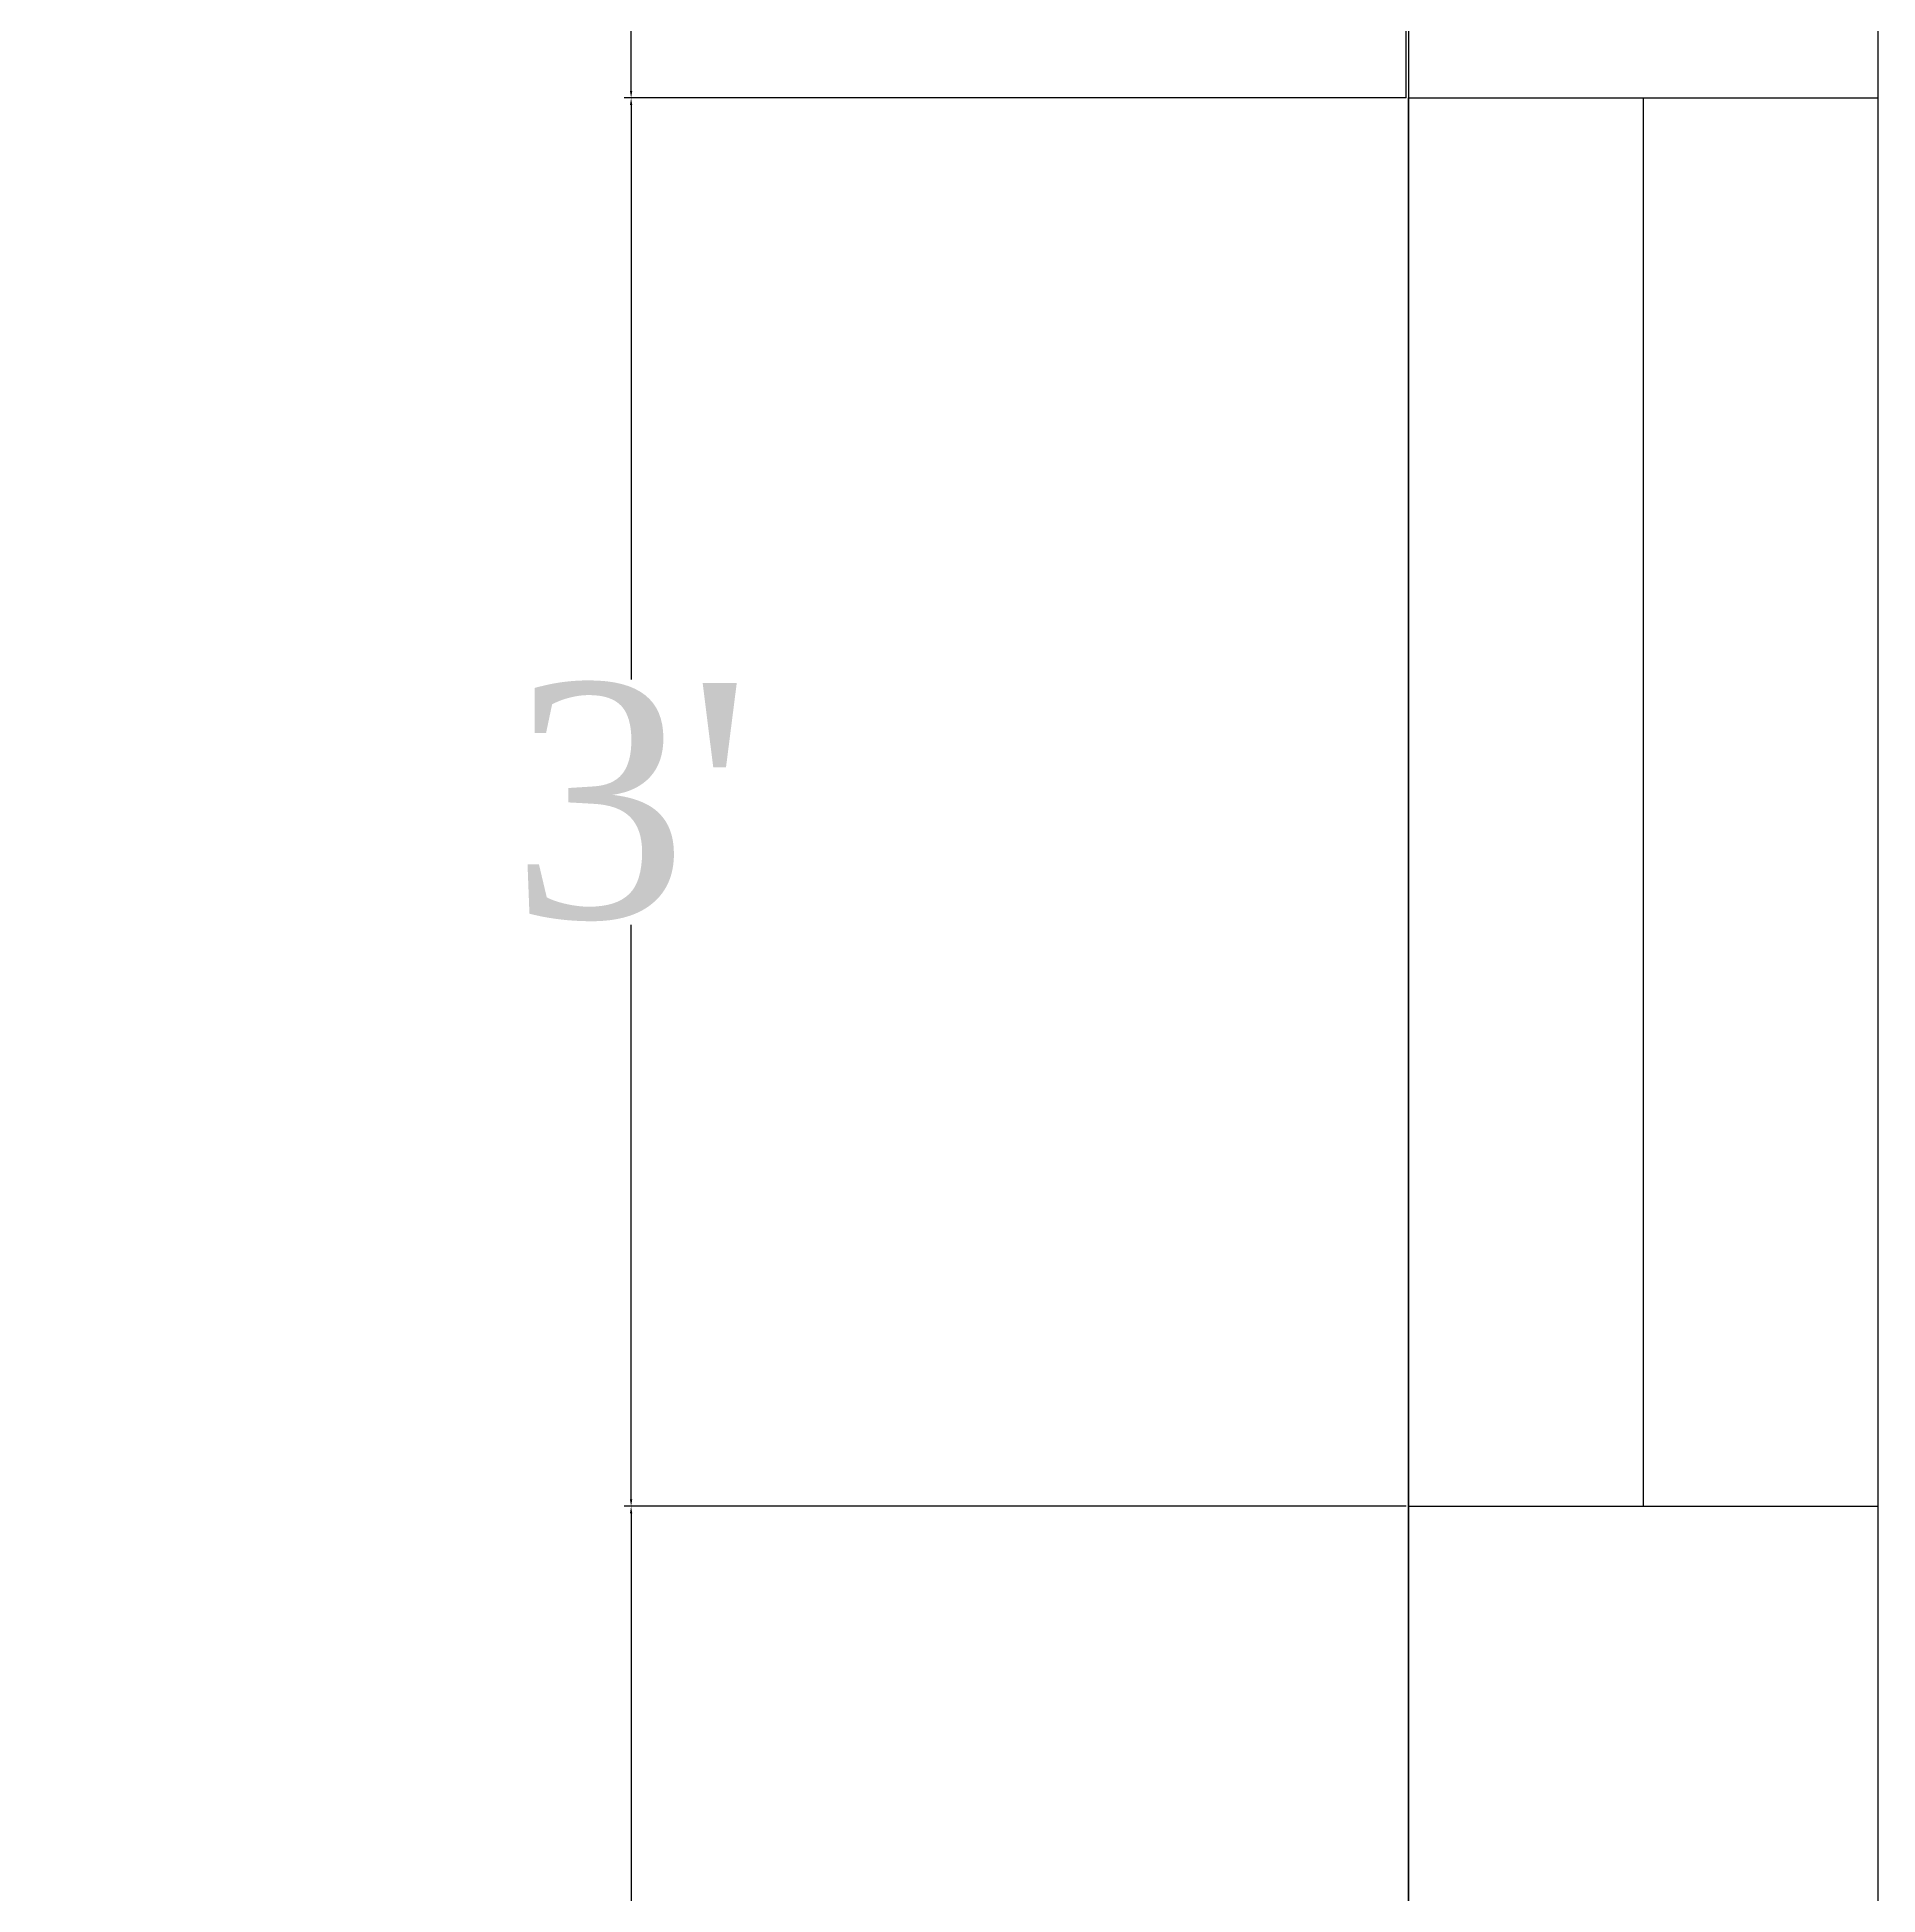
# Model space of a CAD drawing. Header units: inches. Extents: x -97 to 379, y 139 to 535.
# Drawn here: x -96.85 to -49.78, y 266.06 to 313.54 of the extents above; entities that cross this region are included whole.
import ezdxf

# ---------------------------------------------------------------- set-up
doc = ezdxf.new("R2010")
doc.units = ezdxf.units.IN
doc.header["$MEASUREMENT"] = 0
for name, color, linetype in [('Dimension', 14, 'Continuous'), ('Walls', 30, 'Continuous'), ('Windows', 140, 'Continuous')]:
    doc.layers.add(name, color=color, linetype=linetype)
doc.styles.add('Annotative', font='Times New Roman.ttf', dxfattribs={"height": 6})
doc.dimstyles.new('textstyle1', dxfattribs={"dimtxt": 0.18, "dimasz": 0.18, "dimexe": 0.18, "dimexo": 0.0625, "dimgap": 0.09, "dimtad": 0, "dimtih": 1, "dimtoh": 1, "dimdec": 4, "dimzin": 0, "dimdsep": 46, "dimlunit": 4, "dimtxsty": 'Annotative', "dimcen": 0.09, "dimadec": 0, "dimazin": 0, "dimtfac": 1, "dimtdec": 4, "dimtofl": 0, "dimtmove": 0, "dimatfit": 3, "dimfxl": 1, "dimtolj": 1, "dimtzin": 0, "dimarcsym": 0})

# ---------------------------------------------------------------- blocks, each defined once
blk = doc.blocks.new('*D6')
at = {"layer": 'Defpoints', "color": 0, "transparency": 16777216}
for p in [(-81.658, 275.989), (-61.778, 275.989), (-61.778, 211.989)]:
    blk.add_point(p, dxfattribs=at)
at = {"layer": 'Dimension', "color": 0, "lineweight": -2, "transparency": 16777216}
for p, q in [((-61.841, 275.989), (-81.838, 275.989)), ((-81.658, 275.809), (-81.658, 247.122)), ((-81.658, 212.169), (-81.658, 240.855)), ((-61.841, 211.989), (-81.838, 211.989))]:
    blk.add_line(p, q, dxfattribs=at)
at = {"layer": 'Dimension', "color": 0, "transparency": 16777216}
for points in [[(-81.688, 275.809), (-81.628, 275.809), (-81.658, 275.989)], [(-81.688, 212.169), (-81.628, 212.169), (-81.658, 211.989)]]:
    blk.add_solid(points, dxfattribs=at)
at = {"layer": 'Dimension', "color": 0, "transparency": 16777216, "insert": (-81.658, 243.989), "char_height": 6, "attachment_point": 5, "style": 'Annotative'}
blk.add_mtext('\\A1;5\'-4"', dxfattribs=at)
blk = doc.blocks.new('*D7')
at = {"layer": 'Defpoints', "color": 0, "transparency": 16777216}
for p in [(-81.658, 311.989), (-61.778, 311.989), (-61.841, 275.989)]:
    blk.add_point(p, dxfattribs=at)
at = {"layer": 'Dimension', "color": 0, "lineweight": -2, "transparency": 16777216}
for p, q in [((-61.841, 311.989), (-81.838, 311.989)), ((-81.658, 311.809), (-81.658, 297.122)), ((-81.658, 276.169), (-81.658, 290.855)), ((-61.903, 275.989), (-81.838, 275.989))]:
    blk.add_line(p, q, dxfattribs=at)
at = {"layer": 'Dimension', "color": 0, "transparency": 16777216}
for points in [[(-81.688, 311.809), (-81.628, 311.809), (-81.658, 311.989)], [(-81.688, 276.169), (-81.628, 276.169), (-81.658, 275.989)]]:
    blk.add_solid(points, dxfattribs=at)
at = {"layer": 'Dimension', "color": 0, "transparency": 16777216, "insert": (-81.658, 293.989), "char_height": 6, "attachment_point": 5, "style": 'Annotative'}
blk.add_mtext("\\A1;3'", dxfattribs=at)
blk = doc.blocks.new('*D8')
at = {"layer": 'Defpoints', "color": 0, "transparency": 16777216}
for p in [(-81.658, 420.489), (-61.778, 420.489), (-61.841, 311.989)]:
    blk.add_point(p, dxfattribs=at)
at = {"layer": 'Dimension', "color": 0, "lineweight": -2, "transparency": 16777216}
for p, q in [((-61.841, 420.489), (-81.838, 420.489)), ((-81.658, 420.309), (-81.658, 373.342)), ((-81.658, 312.169), (-81.658, 359.136)), ((-61.903, 311.989), (-81.838, 311.989))]:
    blk.add_line(p, q, dxfattribs=at)
at = {"layer": 'Dimension', "color": 0, "transparency": 16777216}
for points in [[(-81.688, 420.309), (-81.628, 420.309), (-81.658, 420.489)], [(-81.688, 312.169), (-81.628, 312.169), (-81.658, 311.989)]]:
    blk.add_solid(points, dxfattribs=at)
at = {"layer": 'Dimension', "color": 0, "transparency": 16777216, "insert": (-81.658, 366.239), "char_height": 6, "attachment_point": 5, "style": 'Annotative'}
blk.add_mtext('\\A1;9\'-0{\\H1.000000x;\\S1/2;}"', dxfattribs=at)

msp = doc.modelspace()

# ---------------------------------------------------------------- linework, layer by layer
at = {"layer": 'Walls'}
for p, q in [((-61.77822, 499.98861), (-61.77822, 211.98861)), ((-61.84072, 311.98861), (-61.84072, 420.48861)), ((-49.77822, 367.98866), (-49.77822, 223.98861)), ((-61.77822, 275.98861), (-61.77822, 311.98861)), ((-55.77822, 311.98861), (-55.77822, 275.98861)), ((-61.77822, 211.98861), (-61.77822, 275.98861))]:
    msp.add_line(p, q, dxfattribs=at)
at = {"layer": 'Windows'}
for p, q in [((-61.77822, 311.98861), (-49.77822, 311.98861)), ((-61.77822, 311.98861), (-55.77822, 311.98861)), ((-55.77822, 311.98861), (-55.77822, 275.98861)), ((-61.77822, 275.98861), (-49.77822, 275.98861))]:
    msp.add_line(p, q, dxfattribs=at)

# ---------------------------------------------------------------- dimensions: what is measured, and where the dimension line sits
at = {"layer": 'Dimension'}
for base, p1, p2, picture, middle in [((-81.65761, 420.48861), (-61.84072, 311.98861), (-61.77822, 420.48861), '*D8', (-81.65761, 366.23861)), ((-81.65761, 311.98861), (-61.84072, 275.98861), (-61.77822, 311.98861), '*D7', (-81.65761, 293.98861)), ((-81.65761, 275.98861), (-61.77822, 211.98861), (-61.77822, 275.98861), '*D6', (-81.65761, 243.98861))]:
    dim = msp.add_linear_dim(base=base, p1=p1, p2=p2, angle=90, dimstyle='textstyle1', dxfattribs=at)
    dim.commit()
    dim.dimension.update_dxf_attribs({"geometry": picture, "text_midpoint": middle})

doc.saveas('drawing.dxf')
